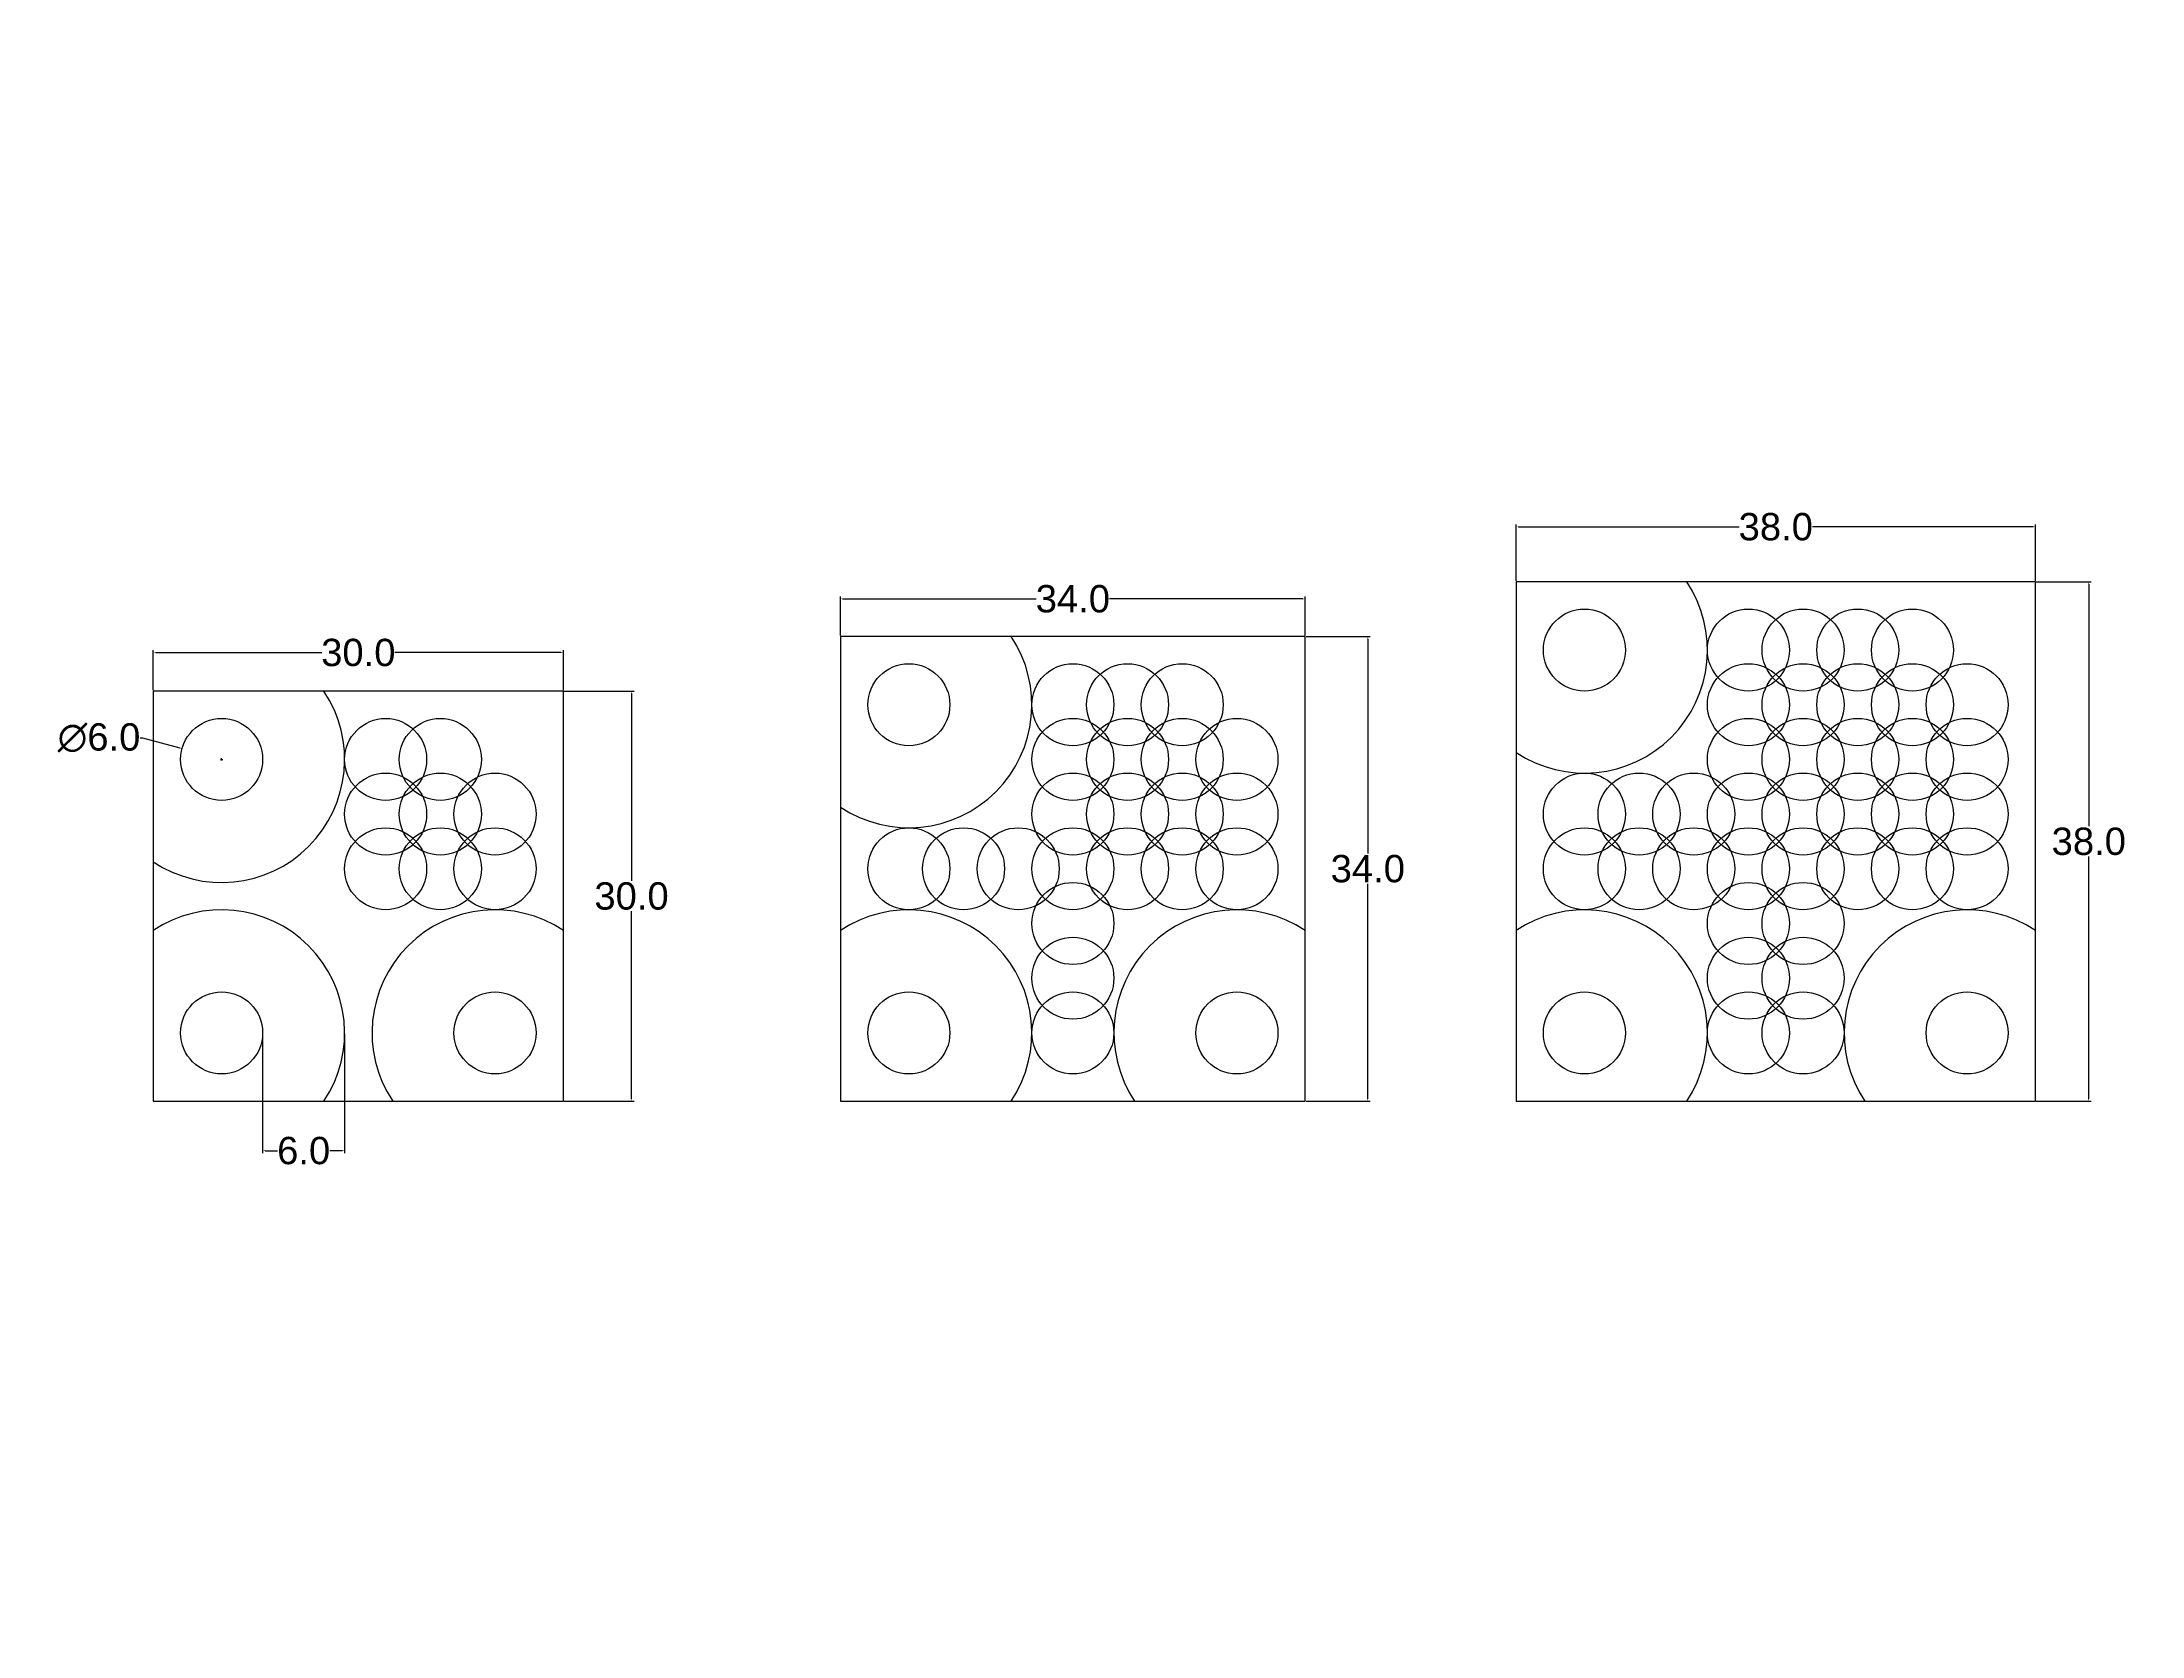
# Paper-space layout 'Layout1' of a CAD drawing. Header units: millimetres. Extents: x 26 to 231, y 20 to 176.
# The model-space entities are those that its viewports show. They can reach past a viewport. Long polylines and large blocks are cut down to what shows.
import ezdxf

# ---------------------------------------------------------------- set-up
doc = ezdxf.new("R2010")
doc.units = ezdxf.units.MM
doc.layers.get('0').update_dxf_attribs({"true_color": 0xc2ced6})
for name, color, linetype, true_color in [('All', 7, 'Continuous', 0xc2ced6), ('All_2', 7, 'Continuous', 0xc2ced6), ('All_3', 7, 'Continuous', 0xc2ced6), ('All_4', 7, 'Continuous', 0xc2ced6), ('Dimensions', 7, 'Continuous', 0xc2ced6)]:
    doc.layers.add(name, color=color, linetype=linetype, true_color=true_color)
doc.layers.get('0').off()
doc.layers.get('All').off()
doc.styles.add('Dim', font='arial.ttf', dxfattribs={"height": 2})
doc.styles.get("Standard").update_dxf_attribs({"font": 'arial.ttf'})
doc.dimstyles.get("Standard").update_dxf_attribs({"dimtxt": 0.18, "dimasz": 0.18, "dimexe": 0.18, "dimexo": 0.0625, "dimgap": 0.09, "dimtad": 0, "dimtih": 1, "dimtoh": 1, "dimdec": 4, "dimzin": 0, "dimdsep": 46, "dimtxsty": 'Standard', "dimcen": 0.09, "dimadec": 0, "dimazin": 0, "dimtfac": 1, "dimtdec": 4, "dimtofl": 0, "dimtmove": 0, "dimatfit": 3, "dimfxl": 1, "dimtolj": 1, "dimtzin": 0, "dimarcsym": 0})

# ---------------------------------------------------------------- blocks, each defined once
blk = doc.blocks.new('*U3')
blk.add_circle((0, 0), 3.25)
blk = doc.blocks.new('*U4')
at = {"color": 0, "linetype": 'ByBlock', "lineweight": -2, "transparency": 16777216}
blk.add_blockref('*U3', (0, 0), dxfattribs=at)
blk = doc.blocks.new('*D57')
at = {"layer": 'Defpoints', "color": 0, "transparency": 16777216}
for p in [(84.28, 36.74), (50.28, 34), (84.28, 34)]:
    blk.add_point(p, dxfattribs=at)
at = {"layer": 'Dimensions', "color": 0, "lineweight": -2, "transparency": 16777216}
for p, q in [((50.28, 34.06), (50.28, 36.92)), ((84.28, 34.06), (84.28, 36.92)), ((50.46, 36.74), (64.59, 36.74)), ((84.1, 36.74), (69.96, 36.74))]:
    blk.add_line(p, q, dxfattribs=at)
at = {"layer": 'Dimensions', "color": 0, "transparency": 16777216}
for points in [[(50.46, 36.77), (50.46, 36.71), (50.28, 36.74)], [(84.1, 36.77), (84.1, 36.71), (84.28, 36.74)]]:
    blk.add_solid(points, dxfattribs=at)
at = {"layer": 'Dimensions', "color": 0, "transparency": 16777216, "insert": (67.28, 36.74), "char_height": 2, "attachment_point": 5, "style": 'Dim'}
blk.add_mtext('\\A1;34.0', dxfattribs=at)
blk = doc.blocks.new('*D58')
at = {"layer": 'Defpoints', "color": 0, "transparency": 16777216}
for p in [(84.28, 34), (84.28, 0), (88.86, 0)]:
    blk.add_point(p, dxfattribs=at)
at = {"layer": 'Dimensions', "color": 0, "lineweight": -2, "transparency": 16777216}
for p, q in [((84.34, 34), (89.04, 34)), ((88.86, 33.82), (88.86, 18.11)), ((88.86, 0.18), (88.86, 15.89)), ((84.34, 0), (89.04, 0))]:
    blk.add_line(p, q, dxfattribs=at)
at = {"layer": 'Dimensions', "color": 0, "transparency": 16777216}
for points in [[(88.83, 33.82), (88.89, 33.82), (88.86, 34)], [(88.83, 0.18), (88.89, 0.18), (88.86, 0)]]:
    blk.add_solid(points, dxfattribs=at)
at = {"layer": 'Dimensions', "color": 0, "transparency": 16777216, "insert": (88.86, 17), "char_height": 2, "attachment_point": 5, "style": 'Dim'}
blk.add_mtext('\\A1;34.0', dxfattribs=at)
blk = doc.blocks.new('*D59')
at = {"layer": 'Defpoints', "color": 0, "transparency": 16777216}
for p in [(137.71, 42.01), (99.71, 38), (137.71, 38)]:
    blk.add_point(p, dxfattribs=at)
at = {"layer": 'Dimensions', "color": 0, "lineweight": -2, "transparency": 16777216}
for p, q in [((99.71, 38.06), (99.71, 42.19)), ((99.89, 42.01), (116.03, 42.01)), ((137.53, 42.01), (121.39, 42.01)), ((137.71, 38.06), (137.71, 42.19))]:
    blk.add_line(p, q, dxfattribs=at)
at = {"layer": 'Dimensions', "color": 0, "transparency": 16777216}
for points in [[(99.89, 42.04), (99.89, 41.98), (99.71, 42.01)], [(137.53, 42.04), (137.53, 41.98), (137.71, 42.01)]]:
    blk.add_solid(points, dxfattribs=at)
at = {"layer": 'Dimensions', "color": 0, "transparency": 16777216, "insert": (118.71, 42.01), "char_height": 2, "attachment_point": 5, "style": 'Dim'}
blk.add_mtext('\\A1;38.0', dxfattribs=at)
blk = doc.blocks.new('*D60')
at = {"layer": 'Defpoints', "color": 0, "transparency": 16777216}
for p in [(137.71, 38), (137.71, 0), (141.61, 0)]:
    blk.add_point(p, dxfattribs=at)
at = {"layer": 'Dimensions', "color": 0, "lineweight": -2, "transparency": 16777216}
for p, q in [((137.77, 38), (141.79, 38)), ((141.61, 37.82), (141.61, 20.11)), ((141.61, 0.18), (141.61, 17.89)), ((137.77, 0), (141.79, 0))]:
    blk.add_line(p, q, dxfattribs=at)
at = {"layer": 'Dimensions', "color": 0, "transparency": 16777216}
for points in [[(141.58, 37.82), (141.64, 37.82), (141.61, 38)], [(141.58, 0.18), (141.64, 0.18), (141.61, 0)]]:
    blk.add_solid(points, dxfattribs=at)
at = {"layer": 'Dimensions', "color": 0, "transparency": 16777216, "insert": (141.61, 19), "char_height": 2, "attachment_point": 5, "style": 'Dim'}
blk.add_mtext('\\A1;38.0', dxfattribs=at)
blk = doc.blocks.new('*D75')
at = {"layer": 'Defpoints', "color": 0, "transparency": 16777216}
for p in [(8, 5), (14, 5), (14, -3.62)]:
    blk.add_point(p, dxfattribs=at)
at = {"layer": 'Dimensions', "color": 0, "lineweight": -2, "transparency": 16777216}
for p, q in [((8, 4.94), (8, -3.8)), ((14, 4.94), (14, -3.8)), ((8.18, -3.62), (9.09, -3.62)), ((13.82, -3.62), (12.91, -3.62))]:
    blk.add_line(p, q, dxfattribs=at)
at = {"layer": 'Dimensions', "color": 0, "transparency": 16777216}
for points in [[(8.18, -3.59), (8.18, -3.65), (8, -3.62)], [(13.82, -3.59), (13.82, -3.65), (14, -3.62)]]:
    blk.add_solid(points, dxfattribs=at)
at = {"layer": 'Dimensions', "color": 0, "transparency": 16777216, "insert": (11, -3.62), "char_height": 2, "attachment_point": 5, "style": 'Dim'}
blk.add_mtext('\\A1;6.0', dxfattribs=at)
blk = doc.blocks.new('*D76')
at = {"layer": 'Defpoints', "color": 0, "transparency": 16777216}
for p in [(30, 32.81), (0, 30), (30, 30)]:
    blk.add_point(p, dxfattribs=at)
at = {"layer": 'Dimensions', "color": 0, "lineweight": -2, "transparency": 16777216}
for p, q in [((0, 30.06), (0, 32.99)), ((0.18, 32.81), (12.32, 32.81)), ((29.82, 32.81), (17.68, 32.81)), ((30, 30.06), (30, 32.99))]:
    blk.add_line(p, q, dxfattribs=at)
at = {"layer": 'Dimensions', "color": 0, "transparency": 16777216}
for points in [[(0.18, 32.84), (0.18, 32.78), (0, 32.81)], [(29.82, 32.84), (29.82, 32.78), (30, 32.81)]]:
    blk.add_solid(points, dxfattribs=at)
at = {"layer": 'Dimensions', "color": 0, "transparency": 16777216, "insert": (15, 32.81), "char_height": 2, "attachment_point": 5, "style": 'Dim'}
blk.add_mtext('\\A1;30.0', dxfattribs=at)
blk = doc.blocks.new('*D77')
at = {"layer": 'Defpoints', "color": 0, "transparency": 16777216}
for p in [(30, 30), (30, 0), (34.99, 0)]:
    blk.add_point(p, dxfattribs=at)
at = {"layer": 'Dimensions', "color": 0, "lineweight": -2, "transparency": 16777216}
for p, q in [((30.06, 30), (35.17, 30)), ((34.99, 29.82), (34.99, 16.11)), ((34.99, 0.18), (34.99, 13.89)), ((30.06, 0), (35.17, 0))]:
    blk.add_line(p, q, dxfattribs=at)
at = {"layer": 'Dimensions', "color": 0, "transparency": 16777216}
for points in [[(34.96, 29.82), (35.02, 29.82), (34.99, 30)], [(34.96, 0.18), (35.02, 0.18), (34.99, 0)]]:
    blk.add_solid(points, dxfattribs=at)
at = {"layer": 'Dimensions', "color": 0, "transparency": 16777216, "insert": (34.99, 15), "char_height": 2, "attachment_point": 5, "style": 'Dim'}
blk.add_mtext('\\A1;30.0', dxfattribs=at)
blk = doc.blocks.new('*D78')
at = {"layer": 'Defpoints', "color": 0, "transparency": 16777216}
for p in [(2.11, 25.79), (7.89, 24.21)]:
    blk.add_point(p, dxfattribs=at)
at = {"layer": 'Dimensions', "color": 0, "lineweight": -2, "transparency": 16777216}
for p, q in [((-0.97, 26.58), (-0.79, 26.58)), ((-0.79, 26.58), (1.93, 25.84)), ((4.91, 25), (5.09, 25)), ((5, 24.91), (5, 25.09))]:
    blk.add_line(p, q, dxfattribs=at)
at = {"layer": 'Dimensions', "color": 0, "transparency": 16777216}
blk.add_solid([(1.94, 25.87), (1.92, 25.81), (2.11, 25.79)], dxfattribs=at)
at = {"layer": 'Dimensions', "color": 0, "transparency": 16777216, "insert": (-3.97, 26.58), "char_height": 2, "attachment_point": 5, "style": 'Dim'}
blk.add_mtext('\\A1;∅6.0', dxfattribs=at)

msp = doc.modelspace()

# ---------------------------------------------------------------- linework, layer by layer
at = {"layer": 'All_2', "color": 18, "true_color": 0x000000}
msp.add_lwpolyline([(0, 0), (30, 0), (30, 30), (0, 30)], close=True, dxfattribs=at)
at = {"layer": 'All_2', "color": 5}
for centre in [(5, 25), (5, 5), (25, 5)]:
    msp.add_circle(centre, 3, dxfattribs=at)
at = {"layer": 'All_2', "color": 3}
for centre in [(17, 25), (21, 25), (17, 21), (21, 21), (25, 21), (17, 17), (21, 17), (25, 17)]:
    msp.add_circle(centre, 3, dxfattribs=at)
at = {"layer": 'All_2', "color": 1}
for centre, start, end in [((5, 25), 236.251, 33.749), ((5, 5), 326.251, 123.749), ((25, 5), 56.251, 213.749)]:
    msp.add_arc(centre, 9, start, end, dxfattribs=at)
at = {"layer": 'All_3', "color": 18, "true_color": 0x000000}
msp.add_lwpolyline([(50.28, 0), (84.28, 0), (84.28, 34), (50.28, 34)], close=True, dxfattribs=at)
at = {"layer": 'All_3', "color": 5}
for centre in [(55.28, 29), (55.28, 5), (79.28, 5)]:
    msp.add_circle(centre, 3, dxfattribs=at)
at = {"layer": 'All_3', "color": 3}
for centre in [(67.28, 29), (71.28, 29), (75.28, 29), (67.28, 25), (71.28, 25), (75.28, 25), (79.28, 25), (67.28, 21), (71.28, 21), (75.28, 21), (79.28, 21), (55.28, 17), (59.28, 17), (63.28, 17), (67.28, 17), (71.28, 17), (75.28, 17), (79.28, 17), (67.28, 13), (67.28, 9), (67.28, 5)]:
    msp.add_circle(centre, 3, dxfattribs=at)
at = {"layer": 'All_3', "color": 1}
for centre, start, end in [((55.28, 29), 236.251, 33.749), ((55.28, 5), 326.251, 123.749), ((79.28, 5), 56.251, 213.749)]:
    msp.add_arc(centre, 9, start, end, dxfattribs=at)
at = {"layer": 'All_4', "color": 18, "true_color": 0x000000}
msp.add_lwpolyline([(99.71, 0), (137.71, 0), (137.71, 38), (99.71, 38)], close=True, dxfattribs=at)
at = {"layer": 'All_4', "color": 5}
for centre in [(104.71, 33), (104.71, 5), (132.71, 5)]:
    msp.add_circle(centre, 3, dxfattribs=at)
at = {"layer": 'All_4', "color": 3}
for centre in [(116.71, 33), (120.71, 33), (124.71, 33), (128.71, 33), (116.71, 29), (120.71, 29), (124.71, 29), (128.71, 29), (132.71, 29), (116.71, 25), (120.71, 25), (124.71, 25), (128.71, 25), (132.71, 25), (104.71, 21), (108.71, 21), (112.71, 21), (116.71, 21), (120.71, 21), (124.71, 21), (128.71, 21), (132.71, 21), (104.71, 17), (108.71, 17), (112.71, 17), (116.71, 17), (120.71, 17), (124.71, 17), (128.71, 17), (132.71, 17), (116.71, 13), (120.71, 13), (116.71, 9), (120.71, 9), (116.71, 5), (120.71, 5)]:
    msp.add_circle(centre, 3, dxfattribs=at)
at = {"layer": 'All_4', "color": 1}
for centre, start, end in [((104.71, 33), 236.251, 33.749), ((104.71, 5), 326.251, 123.749), ((132.71, 5), 56.251, 213.749)]:
    msp.add_arc(centre, 9, start, end, dxfattribs=at)

# ---------------------------------------------------------------- block references
msp.add_blockref('*U4', (17.75, 17.75))

# ---------------------------------------------------------------- dimensions: what is measured, and where the dimension line sits
at = {"layer": 'Dimensions', "color": 18, "true_color": 0x000000}
for base, p1, p2, picture, middle in [((137.71, 42.01), (99.71, 38), (137.71, 38), '*D59', (118.71, 42.01)), ((84.28, 36.74), (50.28, 34), (84.28, 34), '*D57', (67.28, 36.74)), ((30, 32.81), (0, 30), (30, 30), '*D76', (15, 32.81)), ((14, -3.62), (8, 5), (14, 5), '*D75', (11, -3.62))]:
    dim = msp.add_linear_dim(base=base, p1=p1, p2=p2, dimstyle='Standard', override={"dimdec": 1, "dimtxsty": 'Dim'}, dxfattribs=at)
    dim.commit()
    dim.dimension.update_dxf_attribs({"geometry": picture, "text_midpoint": middle})
for base, p1, p2, picture, middle in [((141.61, 0), (137.71, 38), (137.71, 0), '*D60', (141.61, 19)), ((88.86, 0), (84.28, 34), (84.28, 0), '*D58', (88.86, 17)), ((34.99, 0), (30, 30), (30, 0), '*D77', (34.99, 15))]:
    dim = msp.add_linear_dim(base=base, p1=p1, p2=p2, angle=90, dimstyle='Standard', override={"dimdec": 1, "dimtxsty": 'Dim'}, dxfattribs=at)
    dim.commit()
    dim.dimension.update_dxf_attribs({"geometry": picture, "text_midpoint": middle})
dim = msp.add_diameter_dim_2p(p1=(7.89, 24.21), p2=(2.11, 25.79), dimstyle='Standard', override={"dimdec": 1, "dimtxsty": 'Dim'}, dxfattribs=at)
dim.commit()
dim.dimension.update_dxf_attribs({"geometry": '*D78', "text_midpoint": (-3.97, 26.58), "dimtype": 163})

psp = doc.layouts.get("Layout1")

# ---------------------------------------------------------------- viewports
at = {"layer": 'All'}
psp.add_viewport(center=(128.5, 97.5), size=(205.6, 156), view_center_point=(68.68, 19.18), view_height=116.5818, dxfattribs=at)

doc.saveas('drawing.dxf')
